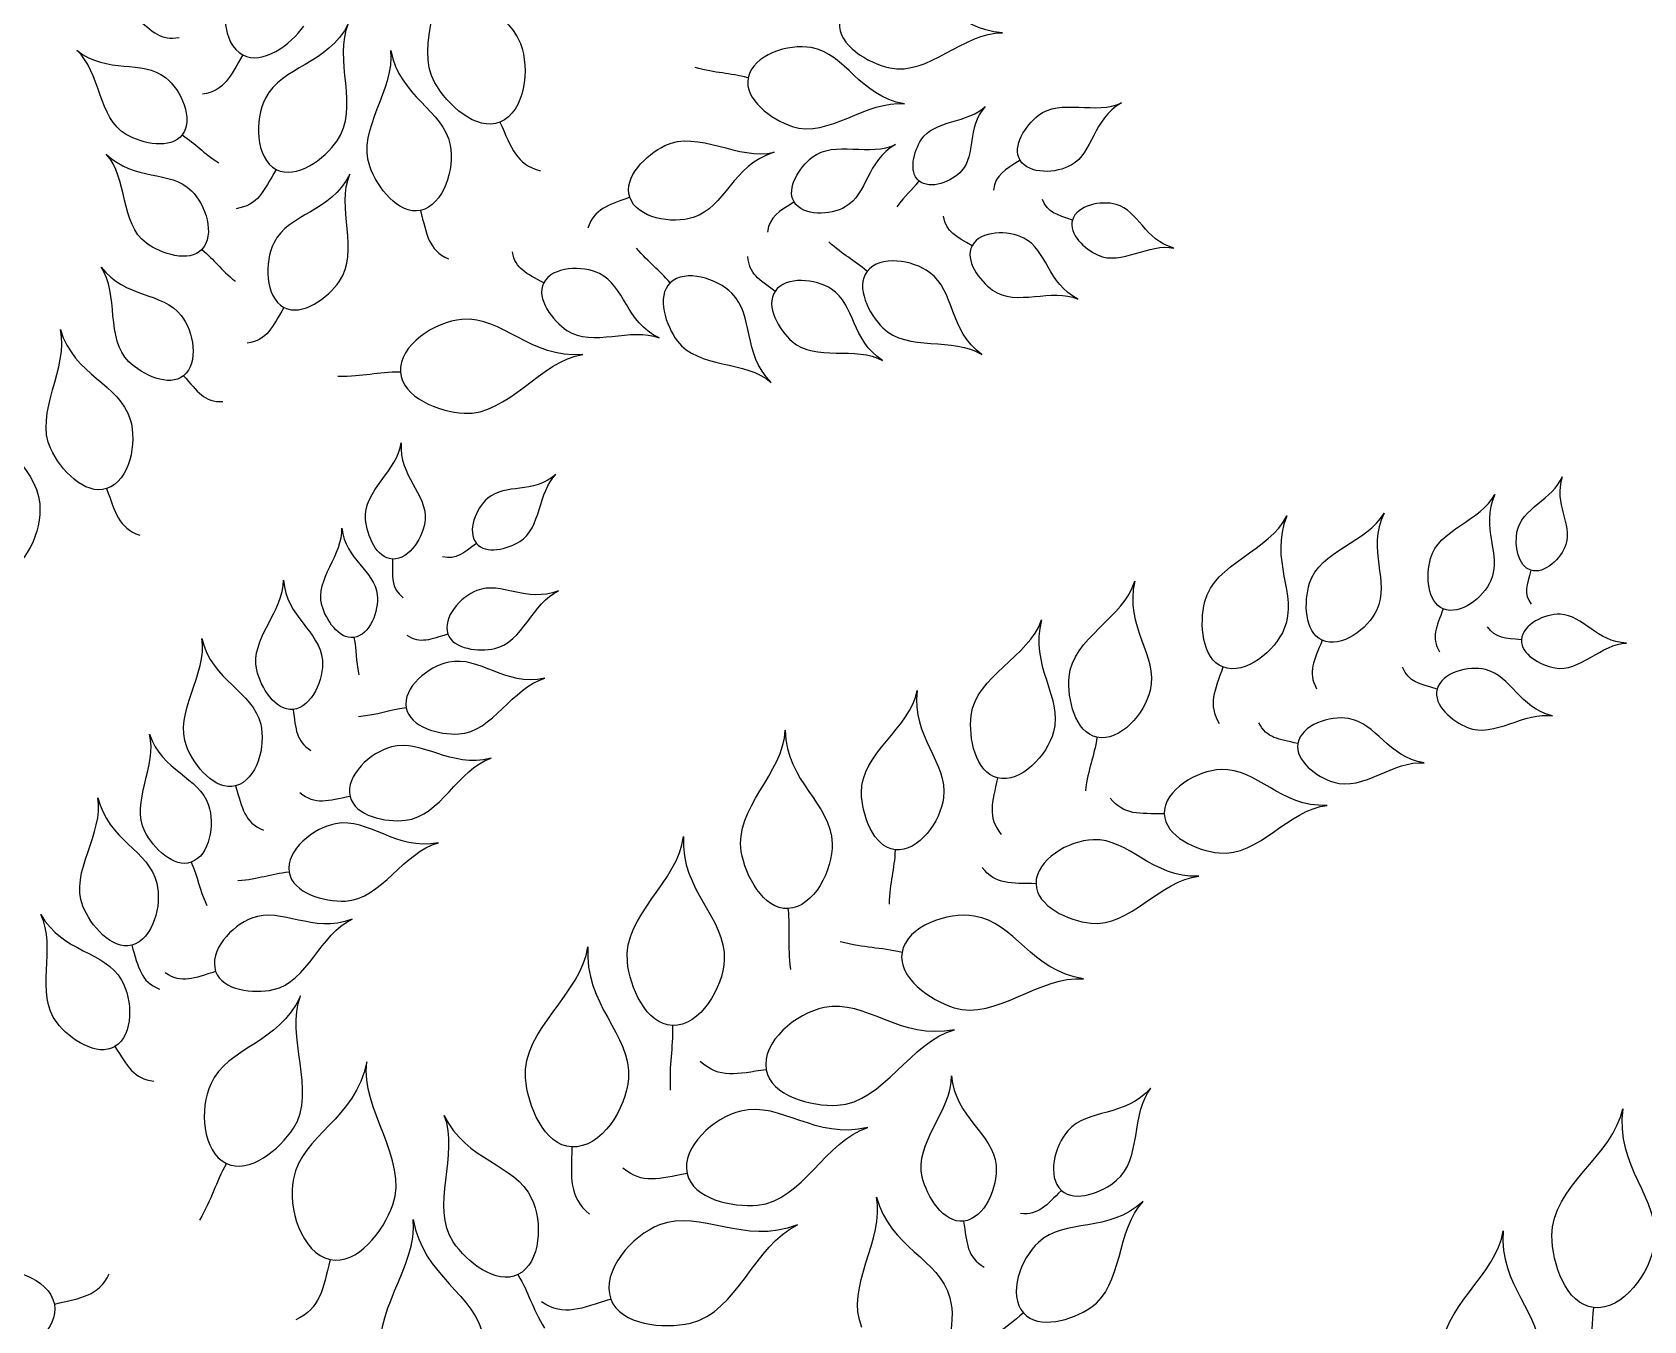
# Model space of a CAD drawing. Extents: x 5.1 to 68.9, y 5.1 to 68.9.
# Drawn here: x 36.78 to 45.91, y 52.16 to 59.46 of the extents above; entities that cross this region are included whole.
import ezdxf

# ---------------------------------------------------------------- set-up
doc = ezdxf.new("R2010")
doc.units = 0
doc.layers.add('View004', color=7, linetype='CONTINUOUS')

msp = doc.modelspace()

# ---------------------------------------------------------------- linework, layer by layer
at = {"layer": 'View004', "color": 1}
for p, q in [((37.974771, 59.327873), (37.974771, 59.327873)), ((40.836031, 59.198441), (40.836031, 59.198441)), ((39.430619, 58.947458), (39.430612, 58.947458)), ((37.631182, 58.87487), (37.631182, 58.874866)), ((38.164204, 58.679482), (38.164204, 58.679482)), ((42.375741, 58.732348), (42.375741, 58.732345)), ((41.802642, 58.615101), (41.80264, 58.615101)), ((40.165448, 58.522418), (40.165448, 58.522416)), ((41.096337, 58.495988), (41.096337, 58.495991)), ((38.98071, 58.447893), (38.98071, 58.447893)), ((42.671729, 58.392999), (42.671729, 58.392997)), ((37.743071, 58.226338), (37.743073, 58.226339)), ((42.103823, 58.247636), (42.103823, 58.247637)), ((39.678514, 58.036655), (39.678514, 58.036655)), ((40.394864, 58.03702), (40.394863, 58.037022)), ((41.50943, 58.10235), (41.50943, 58.102346)), ((40.988384, 57.989391), (40.988384, 57.989391)), ((38.207794, 57.898535), (38.207793, 57.898535)), ((37.639584, 57.511619), (37.639583, 57.511619)), ((38.86733, 57.532627), (38.86733, 57.532627)), ((37.203566, 56.872507), (37.203567, 56.872507)), ((39.297337, 56.562675), (39.297337, 56.562677)), ((38.822833, 56.473891), (38.822833, 56.473891)), ((45.267143, 56.409933), (45.267142, 56.409933)), ((44.771342, 56.191712), (44.771342, 56.191712)), ((38.603641, 56.029932), (38.603641, 56.029932)), ((39.136276, 56.049366), (39.136276, 56.049392)), ((44.086223, 56.013704), (44.086222, 56.013704)), ((45.214351, 56.016857), (45.214351, 56.016857)), ((43.524097, 55.862937), (43.524097, 55.862937)), ((44.736763, 55.736902), (44.736763, 55.736902)), ((38.259488, 55.622891), (38.259488, 55.622891)), ((38.900072, 55.630808), (38.900072, 55.630808)), ((42.810778, 55.464827), (42.810778, 55.464827)), ((43.948126, 55.429434), (43.948126, 55.429434)), ((42.247713, 55.234594), (42.247713, 55.234594)), ((37.933803, 55.189341), (37.933803, 55.189341)), ((38.582559, 55.129602), (38.582559, 55.129602)), ((43.192393, 55.031194), (43.192393, 55.031194)), ((37.683203, 54.757576), (37.683202, 54.757576)), ((41.668607, 54.8279), (41.668607, 54.8279)), ((38.236979, 54.700607), (38.236979, 54.700607)), ((42.465934, 54.635741), (42.465934, 54.635741)), ((41.061321, 54.494911), (41.061321, 54.494911)), ((37.345901, 54.288346), (37.345901, 54.288346)), ((41.707277, 54.246338), (41.707277, 54.246338)), ((37.821155, 54.138608), (37.821155, 54.138608)), ((40.406984, 53.833103), (40.406984, 53.833103)), ((37.250632, 53.713728), (37.250633, 53.713728)), ((40.938283, 53.582356), (40.938283, 53.582356)), ((39.83745, 53.14533), (39.83745, 53.14533)), ((37.881868, 53.051648), (37.881869, 53.051648)), ((40.490494, 52.994449), (40.490494, 52.994449)), ((42.609517, 52.899368), (42.609519, 52.899367)), ((42.055422, 52.725298), (42.055422, 52.725298)), ((38.46991, 52.508081), (38.46991, 52.508081)), ((39.532914, 52.423208), (39.532916, 52.423208)), ((40.058479, 52.284267), (40.058479, 52.284267)), ((36.908032, 52.255332), (36.908032, 52.255332)), ((42.394532, 52.205354), (42.394532, 52.205356)), ((45.622019, 52.236234), (45.622019, 52.236234))]:
    msp.add_line(p, q, dxfattribs=at)
for points in [[(39.062674, 59.170138), (38.940383, 59.389023), (39.142112, 59.687565), (39.068374, 59.922307)], [(39.068374, 59.922307), (39.17592, 59.639712), (39.463058, 59.609192), (39.54671, 59.391696)], [(37.913303, 59.730849), (37.851592, 59.609792), (37.854863, 59.391787), (37.974771, 59.327873)], [(42.275479, 59.452911), (42.007701, 59.471751), (41.908036, 59.707938), (41.701718, 59.723185)], [(37.372174, 59.536542), (37.465027, 59.460121), (37.511543, 59.406969), (37.614958, 59.427304)], [(37.974771, 59.327873), (38.087085, 59.268005), (38.246923, 59.386457), (38.320222, 59.490505)], [(38.574112, 59.506786), (38.453045, 59.267196), (38.19669, 59.266773), (38.102736, 59.082457)], [(38.509654, 58.842113), (38.637854, 59.024087), (38.48731, 59.306327), (38.574112, 59.506786)], [(41.353989, 59.51046), (41.342289, 59.383727), (41.513394, 59.282231), (41.637707, 59.254943)], [(41.637707, 59.254943), (41.855128, 59.207219), (42.057047, 59.455311), (42.275479, 59.452911)], [(37.314934, 58.876906), (37.155253, 58.969076), (37.170197, 59.233605), (37.0352, 59.354076)], [(37.0352, 59.354076), (37.209569, 59.216117), (37.402405, 59.305002), (37.537162, 59.199155)], [(37.974771, 59.327873), (37.901938, 59.203798), (37.871573, 59.124939), (37.747036, 59.105199)], [(38.693708, 58.697413), (38.620169, 58.906575), (38.840966, 59.136271), (38.812117, 59.351927)], [(38.812117, 59.351927), (38.863201, 59.089478), (39.108784, 59.019576), (39.148865, 58.817453)], [(39.54671, 59.391696), (39.601652, 59.248847), (39.572438, 59.005005), (39.430619, 58.947458)], [(41.193438, 59.369184), (41.063471, 59.392446), (40.861668, 59.327958), (40.836031, 59.198441)], [(41.72089, 59.050448), (41.463968, 59.095496), (41.391318, 59.333766), (41.193438, 59.369184)], [(40.836031, 59.198441), (40.726567, 59.227703), (40.656993, 59.221901), (40.535236, 59.257001)], [(37.537162, 59.199155), (37.625671, 59.129636), (37.699071, 58.964636), (37.631182, 58.87487)], [(39.430612, 58.947458), (39.297773, 58.893554), (39.132594, 59.044986), (39.062674, 59.170138)], [(40.836031, 59.198441), (40.812019, 59.077125), (40.967219, 58.961876), (41.084634, 58.923041)], [(38.102736, 59.082457), (38.041025, 58.9614), (38.044296, 58.743396), (38.164204, 58.679482)], [(41.084634, 58.923041), (41.289988, 58.855118), (41.510015, 59.074662), (41.72089, 59.050448)], [(41.816158, 58.847675), (41.890031, 58.961644), (42.084067, 58.940597), (42.177823, 59.035331)], [(42.177823, 59.035331), (42.069705, 58.912298), (42.127765, 58.767058), (42.044778, 58.671945)], [(42.478283, 58.984907), (42.603035, 59.08335), (42.810069, 58.986947), (42.949604, 59.056622)], [(42.949604, 59.056622), (42.783503, 58.961031), (42.793138, 58.778269), (42.665389, 58.704148)], [(39.430612, 58.947458), (39.497662, 58.799924), (39.522437, 58.708022), (39.659639, 58.671311)], [(42.375741, 58.732345), (42.328713, 58.810089), (42.406953, 58.928622), (42.478283, 58.984907)], [(37.631182, 58.874866), (37.567593, 58.790786), (37.406234, 58.824202), (37.314934, 58.876906)], [(37.631182, 58.874866), (37.71188, 58.821796), (37.747644, 58.774229), (37.83903, 58.716647)], [(40.364754, 58.814988), (40.550074, 58.905821), (40.786534, 58.726806), (40.98274, 58.777038)], [(37.428878, 58.262375), (37.280036, 58.371184), (37.323344, 58.632572), (37.202087, 58.766862)], [(37.202087, 58.766862), (37.360607, 58.61095), (37.561884, 58.67858), (37.684475, 58.558853)], [(38.164204, 58.679482), (38.276518, 58.619614), (38.436355, 58.738066), (38.509654, 58.842113)], [(39.148865, 58.817453), (39.175193, 58.684699), (39.112961, 58.476644), (38.98071, 58.447893)], [(40.165448, 58.522416), (40.127018, 58.633986), (40.258794, 58.763054), (40.364754, 58.814988)], [(40.98274, 58.777038), (40.745707, 58.701143), (40.707919, 58.466482), (40.52545, 58.407347)], [(41.198879, 58.748553), (41.323631, 58.846996), (41.530665, 58.750593), (41.6702, 58.820268)], [(41.6702, 58.820268), (41.504099, 58.724677), (41.513734, 58.541915), (41.385985, 58.467794)], [(41.80264, 58.615101), (41.743204, 58.665075), (41.773918, 58.782512), (41.816158, 58.847675)], [(38.164204, 58.679482), (38.091371, 58.555406), (38.061006, 58.476548), (37.936468, 58.456807)], [(38.98071, 58.447893), (38.856836, 58.420965), (38.735754, 58.577821), (38.693708, 58.697413)], [(41.096337, 58.495991), (41.049309, 58.573735), (41.127549, 58.692269), (41.198879, 58.748553)], [(42.044778, 58.671945), (41.990274, 58.609475), (41.866099, 58.561748), (41.802642, 58.615101)], [(42.375741, 58.732345), (42.290116, 58.675615), (42.235077, 58.650912), (42.225833, 58.56137)], [(42.665389, 58.704148), (42.581484, 58.655464), (42.425951, 58.649344), (42.375741, 58.732348)], [(38.581149, 58.652066), (38.470879, 58.433841), (38.237383, 58.433456), (38.151808, 58.265576)], [(38.522439, 58.046664), (38.639207, 58.212411), (38.502087, 58.469483), (38.581149, 58.652066)], [(41.80264, 58.615101), (41.760532, 58.557753), (41.724179, 58.533249), (41.678346, 58.468209)], [(37.684475, 58.558853), (37.764994, 58.480218), (37.820222, 58.308281), (37.743071, 58.226338)], [(40.165448, 58.522416), (40.041218, 58.473834), (39.964584, 58.457533), (39.92834, 58.346385)], [(40.52545, 58.407347), (40.405606, 58.368503), (40.206475, 58.403327), (40.165448, 58.522418)], [(41.096337, 58.495991), (41.010712, 58.439261), (40.955673, 58.414559), (40.946429, 58.325016)], [(41.385985, 58.467794), (41.30208, 58.41911), (41.146547, 58.41299), (41.096337, 58.495988)], [(42.671729, 58.392997), (42.58423, 58.424035), (42.530557, 58.433665), (42.502873, 58.510178)], [(42.919602, 58.481053), (42.83537, 58.505407), (42.697621, 58.476793), (42.671729, 58.392999)], [(38.98071, 58.447893), (39.016878, 58.309232), (39.024606, 58.225419), (39.138613, 58.172738)], [(42.103823, 58.247637), (42.01398, 58.301157), (41.956804, 58.323596), (41.943039, 58.414208)], [(43.245932, 58.23405), (43.079354, 58.281576), (43.04785, 58.443974), (42.919602, 58.481053)], [(42.397012, 58.290428), (42.309311, 58.335848), (42.15084, 58.334492), (42.103823, 58.247636)], [(42.671729, 58.392997), (42.647477, 58.31453), (42.742016, 58.227675), (42.816881, 58.193904)], [(37.743073, 58.226339), (37.67081, 58.149585), (37.513981, 58.200161), (37.428878, 58.262375)], [(37.743073, 58.226339), (37.817595, 58.164896), (37.848036, 58.113759), (37.932699, 58.046683)], [(38.151808, 58.265576), (38.0956, 58.155314), (38.098576, 57.95675), (38.207794, 57.898535)], [(40.394863, 58.037022), (40.329781, 58.114696), (40.275878, 58.146208), (40.2048, 58.234473)], [(41.50943, 58.102346), (41.433454, 58.169402), (41.375441, 58.19249), (41.291951, 58.269121)], [(42.103823, 58.247637), (42.059783, 58.166282), (42.145133, 58.04955), (42.220414, 57.995786)], [(42.703226, 57.945824), (42.529649, 58.034942), (42.530541, 58.221275), (42.397012, 58.290428)], [(42.816881, 58.193904), (42.947817, 58.13484), (43.108327, 58.264628), (43.245932, 58.23405)], [(37.330364, 57.590602), (37.196419, 57.719742), (37.275452, 57.975168), (37.172573, 58.126014)], [(37.172573, 58.126014), (37.309754, 57.948455), (37.520245, 57.988559), (37.62645, 57.852093)], [(39.678514, 58.036655), (39.580368, 58.092233), (39.518183, 58.115072), (39.50119, 58.212451)], [(39.99364, 58.089755), (39.897995, 58.136651), (39.727151, 58.131425), (39.678514, 58.036655)], [(40.988384, 57.989391), (40.898143, 58.057051), (40.839386, 58.087649), (40.834973, 58.1864)], [(41.863628, 58.09659), (41.768848, 58.167018), (41.581578, 58.195823), (41.50943, 58.10235)], [(38.207793, 57.898535), (38.310092, 57.844007), (38.455676, 57.951893), (38.522439, 58.046664)], [(39.678514, 58.036655), (39.632956, 57.947886), (39.727756, 57.824042), (39.810209, 57.767855)], [(40.332005, 57.725441), (40.142723, 57.817416), (40.139264, 58.018358), (39.99364, 58.089755)], [(40.394863, 58.037022), (40.314938, 57.96057), (40.369303, 57.796453), (40.435285, 57.707685)], [(40.744209, 57.97831), (40.66104, 58.062132), (40.480192, 58.118645), (40.394864, 58.03702)], [(41.307712, 58.001793), (41.218842, 58.060527), (41.04873, 58.077171), (40.988384, 57.989391)], [(41.50943, 58.102346), (41.441851, 58.014791), (41.52017, 57.860661), (41.598695, 57.782771)], [(42.15887, 57.631176), (41.971132, 57.769647), (42.007935, 57.989364), (41.863628, 58.09659)], [(40.966454, 57.473943), (40.801559, 57.638958), (40.87084, 57.850689), (40.744209, 57.97831)], [(40.988384, 57.989391), (40.931858, 57.907169), (41.010062, 57.772228), (41.084658, 57.705968)], [(41.596759, 57.597235), (41.420779, 57.71264), (41.44302, 57.912376), (41.307712, 58.001793)], [(42.220414, 57.995786), (42.35208, 57.901752), (42.55793, 58.00985), (42.703226, 57.945824)], [(37.62645, 57.852093), (37.696207, 57.762464), (37.727922, 57.583003), (37.639584, 57.511619)], [(38.207793, 57.898535), (38.141455, 57.785524), (38.113798, 57.713697), (38.000366, 57.695717)], [(39.900961, 57.632562), (39.600219, 57.605868), (39.447536, 57.850458), (39.21569, 57.830706)], [(36.887329, 57.097028), (36.79177, 57.301946), (36.992874, 57.557152), (36.942019, 57.773133)], [(36.942019, 57.773133), (37.020119, 57.511887), (37.276352, 57.465514), (37.337252, 57.264392)], [(39.21569, 57.830706), (39.063414, 57.817734), (38.857145, 57.685115), (38.86733, 57.532627)], [(39.810209, 57.767855), (39.954415, 57.669584), (40.173814, 57.791033), (40.332005, 57.725441)], [(41.598695, 57.782771), (41.736031, 57.646542), (41.999692, 57.734615), (42.15887, 57.631176)], [(40.435285, 57.707685), (40.55068, 57.552432), (40.824554, 57.600043), (40.966454, 57.473943)], [(41.084658, 57.705968), (41.215127, 57.590079), (41.448245, 57.682502), (41.596759, 57.597235)], [(37.639583, 57.511619), (37.556839, 57.444757), (37.406948, 57.516779), (37.330364, 57.590602)], [(39.227858, 57.2993), (39.477809, 57.284954), (39.657946, 57.596388), (39.900961, 57.632562)], [(37.639583, 57.511619), (37.718945, 57.421267), (37.756313, 57.361329), (37.861652, 57.364777)], [(38.86733, 57.532627), (38.736176, 57.532508), (38.660134, 57.505159), (38.513486, 57.507883)], [(38.86733, 57.532627), (38.87687, 57.389797), (39.084944, 57.307501), (39.227858, 57.2993)], [(36.511803, 57.422904), (36.537879, 57.123534), (36.8041, 57.016383), (36.82501, 56.785738)], [(37.337252, 57.264392), (37.377254, 57.132295), (37.334912, 56.914917), (37.203566, 56.872507)], [(38.669483, 56.69925), (38.656715, 56.857652), (38.8517, 56.976528), (38.871091, 57.131269)], [(38.871091, 57.131269), (38.858563, 56.940035), (39.016011, 56.846734), (39.006877, 56.699322)], [(37.203567, 56.872507), (37.080543, 56.832781), (36.941965, 56.979862), (36.887329, 57.097028)], [(39.747953, 56.952443), (39.616052, 56.840154), (39.463428, 56.903963), (39.36147, 56.817785)], [(39.543503, 56.573105), (39.665251, 56.649333), (39.646217, 56.854871), (39.747953, 56.952443)], [(45.188861, 56.626845), (45.211703, 56.759331), (45.396476, 56.815749), (45.4449, 56.938474)], [(45.4449, 56.938474), (45.394428, 56.784402), (45.503832, 56.674843), (45.465354, 56.555967)], [(37.203567, 56.872507), (37.254147, 56.735399), (37.270372, 56.651112), (37.391348, 56.609053)], [(36.82501, 56.785738), (36.838744, 56.634251), (36.744601, 56.409068), (36.593391, 56.392565)], [(39.36147, 56.817785), (39.294503, 56.761181), (39.24197, 56.630666), (39.297337, 56.562675)], [(44.699275, 56.476562), (44.744845, 56.641687), (44.986204, 56.690061), (45.062987, 56.839603)], [(45.062987, 56.839603), (44.979677, 56.650571), (45.104663, 56.49794), (45.040973, 56.352032)], [(38.822833, 56.473891), (38.732057, 56.477851), (38.676783, 56.608682), (38.669483, 56.69925)], [(39.006877, 56.699322), (39.000877, 56.602502), (38.919746, 56.469665), (38.822833, 56.473891)], [(43.421642, 56.23294), (43.47635, 56.449977), (43.790234, 56.520211), (43.886176, 56.717801)], [(43.886176, 56.717801), (43.782861, 56.468433), (43.950587, 56.272695), (43.871644, 56.080233)], [(44.014475, 56.336937), (44.071265, 56.521422), (44.344729, 56.567922), (44.436166, 56.73382)], [(44.436166, 56.73382), (44.336071, 56.523657), (44.4718, 56.347601), (44.395234, 56.185362)], [(38.422451, 56.213006), (38.383385, 56.358002), (38.544158, 56.501944), (38.535606, 56.64906)], [(38.535606, 56.64906), (38.556804, 56.469213), (38.719124, 56.409552), (38.735948, 56.271006)], [(39.297337, 56.562677), (39.349201, 56.498993), (39.473893, 56.529521), (39.543503, 56.573105)], [(45.267142, 56.409933), (45.193588, 56.432265), (45.175801, 56.551094), (45.188861, 56.626845)], [(39.297337, 56.562677), (39.222999, 56.507057), (39.185227, 56.467731), (39.1062, 56.487108)], [(45.465354, 56.555967), (45.440082, 56.477889), (45.34567, 56.386094), (45.267143, 56.409933)], [(38.822833, 56.473891), (38.822577, 56.371179), (38.812621, 56.311677), (38.882023, 56.254342)], [(44.771342, 56.191712), (44.680878, 56.229248), (44.67322, 56.382149), (44.699275, 56.476562)], [(45.267142, 56.409933), (45.245338, 56.32582), (45.224668, 56.279154), (45.269482, 56.217581)], [(38.053621, 55.845956), (38.013577, 56.018329), (38.208841, 56.181245), (38.204818, 56.354862)], [(38.204818, 56.354862), (38.222386, 56.142177), (38.411107, 56.065236), (38.425225, 55.901374)], [(39.761521, 56.293205), (39.579182, 56.223749), (39.441243, 56.349023), (39.300531, 56.295965)], [(42.653102, 55.806285), (42.6716, 56.024771), (42.96391, 56.142406), (43.02535, 56.348624)], [(43.02535, 56.348624), (42.964987, 56.091182), (43.158149, 55.928534), (43.11233, 55.729967)], [(44.086222, 56.013704), (43.985567, 56.058974), (43.982002, 56.231455), (44.014475, 56.336937)], [(45.040973, 56.352032), (44.999141, 56.256199), (44.867924, 56.151641), (44.771342, 56.191712)], [(38.603641, 56.029932), (38.518612, 56.018022), (38.444786, 56.130103), (38.422451, 56.213006)], [(38.735948, 56.271006), (38.747, 56.18001), (38.694422, 56.042646), (38.603641, 56.029932)], [(39.300531, 56.295965), (39.208111, 56.261135), (39.103142, 56.142407), (39.136276, 56.049366)], [(39.401494, 55.967651), (39.559459, 56.002661), (39.616749, 56.227998), (39.761521, 56.293205)], [(43.524097, 55.862937), (43.404826, 55.909329), (43.390361, 56.108846), (43.421642, 56.23294)], [(42.098655, 55.588403), (42.125079, 55.810664), (42.427363, 55.920571), (42.497173, 56.128833)], [(42.497173, 56.128833), (42.426691, 55.868276), (42.618134, 55.695663), (42.564524, 55.494667)], [(44.395234, 56.185362), (44.344948, 56.078802), (44.193683, 55.965373), (44.086223, 56.013704)], [(44.771342, 56.191712), (44.733152, 56.087792), (44.701097, 56.031212), (44.750198, 55.94752)], [(45.434377, 56.161019), (45.346775, 56.164739), (45.219701, 56.104373), (45.214351, 56.016857)], [(45.809854, 55.998173), (45.636763, 56.004965), (45.567755, 56.155312), (45.434377, 56.161019)], [(37.657354, 55.41047), (37.580982, 55.602202), (37.777582, 55.824257), (37.742526, 56.023734)], [(37.742526, 56.023734), (37.800048, 55.781583), (38.031121, 55.725934), (38.076108, 55.539473)], [(38.603641, 56.029932), (38.619649, 55.952913), (38.612911, 55.904914), (38.632489, 55.819146)], [(39.136276, 56.049392), (39.036403, 56.018384), (38.981482, 55.99088), (38.904908, 56.041244)], [(39.136276, 56.049392), (39.167314, 55.962244), (39.311176, 55.947634), (39.401494, 55.967651)], [(43.871644, 56.080233), (43.819798, 55.953824), (43.651432, 55.813409), (43.524097, 55.862937)], [(45.214351, 56.016857), (45.121993, 56.026325), (45.067565, 56.022996), (45.022576, 56.090794)], [(44.086222, 56.013704), (44.039764, 55.897916), (44.001788, 55.835246), (44.054326, 55.739353)], [(45.214351, 56.016857), (45.209311, 55.934882), (45.321731, 55.87284), (45.402458, 55.857727)], [(45.402458, 55.857727), (45.543646, 55.831291), (45.66892, 55.995351), (45.809854, 55.998173)], [(38.259488, 55.622891), (38.158856, 55.612361), (38.076516, 55.747398), (38.053621, 55.845956)], [(38.425225, 55.901374), (38.434501, 55.793749), (38.366923, 55.634131), (38.259488, 55.622891)], [(39.141221, 55.890301), (39.025475, 55.866931), (38.878823, 55.746961), (38.900072, 55.630808)], [(39.684694, 55.798565), (39.456193, 55.751585), (39.317448, 55.925885), (39.141221, 55.890301)], [(43.524097, 55.862937), (43.477237, 55.726069), (43.437017, 55.651222), (43.503601, 55.543326)], [(44.736763, 55.736902), (44.636815, 55.767664), (44.575954, 55.77595), (44.541156, 55.860737)], [(45.011524, 55.847798), (44.91557, 55.871198), (44.761912, 55.832414), (44.736763, 55.736902)], [(45.39053, 55.585361), (45.200803, 55.630913), (45.157616, 55.812175), (45.011524, 55.847798)], [(39.197369, 55.48346), (39.390498, 55.494464), (39.50134, 55.749392), (39.684694, 55.798565)], [(42.810778, 55.464827), (42.688124, 55.490777), (42.642526, 55.681364), (42.653102, 55.806285)], [(41.477609, 55.151898), (41.474189, 55.371137), (41.753284, 55.517386), (41.793815, 55.72871)], [(41.793815, 55.72871), (41.759471, 55.466526), (41.967917, 55.323989), (41.942163, 55.121837)], [(43.11233, 55.729967), (43.08224, 55.599548), (42.941726, 55.437125), (42.810778, 55.464827)], [(44.736763, 55.736902), (44.713207, 55.647442), (44.823733, 55.554198), (44.909593, 55.519757)], [(38.259488, 55.622891), (38.276054, 55.509718), (38.274848, 55.442549), (38.360692, 55.390781)], [(38.900072, 55.630808), (38.799409, 55.619162), (38.743447, 55.591472), (38.630639, 55.580642)], [(38.900072, 55.630808), (38.919974, 55.52201), (39.086946, 55.477167), (39.197369, 55.48346)], [(42.247713, 55.234594), (42.123478, 55.265308), (42.083546, 55.461323), (42.098655, 55.588403)], [(44.234576, 55.571105), (44.129473, 55.588445), (43.967384, 55.534199), (43.948126, 55.429434)], [(44.663585, 55.319774), (44.455826, 55.35329), (44.394598, 55.544709), (44.234576, 55.571105)], [(44.909593, 55.519757), (45.059759, 55.459518), (45.234215, 55.613222), (45.39053, 55.585361)], [(37.420216, 54.931407), (37.337035, 55.095291), (37.493495, 55.308062), (37.446334, 55.482143)], [(37.446334, 55.482143), (37.516857, 55.272027), (37.726271, 55.241295), (37.781193, 55.079556)], [(38.076108, 55.539473), (38.105658, 55.417005), (38.055708, 55.221125), (37.933803, 55.189341)], [(40.796991, 54.817908), (40.756119, 55.057773), (41.037446, 55.265423), (41.046118, 55.50405)], [(41.046118, 55.50405), (41.052844, 55.210692), (41.305585, 55.08966), (41.311567, 54.863596)], [(42.564524, 55.494667), (42.529316, 55.362653), (42.380349, 55.201805), (42.247713, 55.234594)], [(43.948126, 55.429434), (43.838126, 55.454364), (43.771998, 55.458312), (43.727659, 55.546661)], [(37.933803, 55.189341), (37.819617, 55.159569), (37.70102, 55.300843), (37.657354, 55.41047)], [(38.815934, 55.410242), (38.69818, 55.379636), (38.55411, 55.247894), (38.582559, 55.129602)], [(39.380257, 55.346688), (39.147841, 55.285397), (38.995216, 55.456845), (38.815934, 55.410242)], [(42.810778, 55.464827), (42.79444, 55.351131), (42.76132, 55.288587), (42.745531, 55.161105)], [(43.948126, 55.429434), (43.93009, 55.331301), (44.056559, 55.240035), (44.151707, 55.209997)], [(38.896772, 54.994873), (39.094837, 55.017145), (39.194412, 55.2857), (39.380257, 55.346688)], [(44.151707, 55.209997), (44.318116, 55.157461), (44.493202, 55.33699), (44.663585, 55.319774)], [(42.247713, 55.234594), (42.218793, 55.092847), (42.188505, 55.01346), (42.268377, 54.914995)], [(43.513517, 55.282286), (43.377751, 55.276766), (43.189331, 55.167038), (43.192393, 55.031194)], [(44.11442, 55.079394), (43.846243, 55.06749), (43.720225, 55.290731), (43.513517, 55.282286)], [(37.069453, 54.509474), (36.99308, 54.701207), (37.18968, 54.923261), (37.154624, 55.122738)], [(37.154624, 55.122738), (37.212146, 54.880588), (37.44322, 54.824939), (37.488207, 54.638477)], [(37.933803, 55.189341), (37.972731, 55.061754), (37.983111, 54.984098), (38.091157, 54.939447)], [(38.582559, 55.129602), (38.456175, 55.104648), (38.385313, 55.078128), (38.298083, 55.14981)], [(38.582559, 55.129602), (38.609205, 55.018801), (38.783526, 54.982136), (38.896772, 54.994873)], [(41.668607, 54.8279), (41.543975, 54.841466), (41.479565, 55.026544), (41.477609, 55.151898)], [(41.942163, 55.121837), (41.925249, 54.989064), (41.801667, 54.813417), (41.668607, 54.8279)], [(43.192393, 55.031194), (43.048545, 55.033834), (42.964925, 55.021678), (42.886678, 55.120557)], [(37.781193, 55.079556), (37.817265, 54.973328), (37.788753, 54.795586), (37.683203, 54.757576)], [(43.192393, 55.031194), (43.195273, 54.903953), (43.376851, 54.822689), (43.503469, 54.809796)], [(43.503469, 54.809796), (43.72492, 54.787242), (43.897147, 55.0568), (44.11442, 55.079394)], [(37.683202, 54.757576), (37.584336, 54.721972), (37.467775, 54.837704), (37.420216, 54.931407)], [(38.500482, 54.975445), (38.3757, 54.952267), (38.216087, 54.825792), (38.236979, 54.700607)], [(39.083009, 54.867762), (38.836656, 54.8211), (38.690466, 55.010737), (38.500482, 54.975445)], [(38.554015, 54.537279), (38.761751, 54.545871), (38.885138, 54.817985), (39.083009, 54.867762)], [(40.152197, 54.195735), (40.127585, 54.452936), (40.441675, 54.650941), (40.469432, 54.902974)], [(40.469432, 54.902974), (40.453724, 54.591782), (40.711955, 54.443935), (40.700695, 54.204065)], [(41.311567, 54.863596), (41.315527, 54.715118), (41.209702, 54.501557), (41.061321, 54.494911)], [(42.788609, 54.884837), (42.652811, 54.880157), (42.463715, 54.771602), (42.465934, 54.635741)], [(43.388242, 54.67822), (43.119997, 54.667978), (42.995365, 54.891999), (42.788609, 54.884837)], [(37.683202, 54.757576), (37.721704, 54.669333), (37.725682, 54.610146), (37.770656, 54.512319)], [(41.061321, 54.494911), (40.922337, 54.488689), (40.82036, 54.680761), (40.796991, 54.817908)], [(41.668607, 54.8279), (41.663687, 54.71314), (41.636999, 54.6476), (41.634029, 54.519179)], [(38.236979, 54.700607), (38.128603, 54.689777), (38.067998, 54.660953), (37.946584, 54.651209)], [(38.236979, 54.700607), (38.256551, 54.583352), (38.435238, 54.532365), (38.554015, 54.537279)], [(42.465934, 54.635741), (42.322105, 54.639281), (42.238411, 54.627641), (42.160779, 54.726999)], [(42.77563, 54.412418), (42.996937, 54.38849), (43.170832, 54.656975), (43.388242, 54.67822)], [(37.488207, 54.638477), (37.517757, 54.516009), (37.467807, 54.320129), (37.345901, 54.288346)], [(42.465934, 54.635741), (42.468034, 54.508485), (42.649094, 54.426096), (42.77563, 54.412418)], [(37.345901, 54.288346), (37.231716, 54.258574), (37.113119, 54.399848), (37.069453, 54.509474)], [(38.593258, 54.434082), (38.368105, 54.349943), (38.19916, 54.505334), (38.025412, 54.441102)], [(41.061321, 54.494911), (41.075385, 54.368223), (41.057181, 54.291821), (41.075667, 54.150475)], [(42.11667, 54.452745), (41.965694, 54.476463), (41.73375, 54.396855), (41.707277, 54.246338)], [(36.923102, 53.848059), (36.795828, 54.010526), (36.921962, 54.278957), (36.83213, 54.46049)], [(36.83213, 54.46049), (36.955511, 54.244337), (37.192907, 54.256011), (37.288582, 54.089764)], [(38.025412, 54.441102), (37.911293, 54.398916), (37.781064, 54.253479), (37.821155, 54.138608)], [(38.147228, 54.035852), (38.342088, 54.07775), (38.414414, 54.354884), (38.593258, 54.434082)], [(42.734921, 54.096903), (42.43649, 54.142701), (42.346538, 54.41664), (42.11667, 54.452745)], [(41.707277, 54.246338), (41.579879, 54.277496), (41.499509, 54.269072), (41.357741, 54.306686)], [(37.345901, 54.288346), (37.384829, 54.160759), (37.395209, 54.083102), (37.503256, 54.038452)], [(39.575598, 53.536166), (39.555528, 53.809697), (39.893519, 54.012432), (39.928909, 54.279245)], [(39.928909, 54.279245), (39.904909, 53.949366), (40.175477, 53.786387), (40.157879, 53.532094)], [(40.700695, 54.204065), (40.693303, 54.046519), (40.564638, 53.828591), (40.406984, 53.833103)], [(41.707277, 54.246338), (41.682479, 54.105353), (41.86493, 53.975812), (42.001764, 53.933768)], [(37.821155, 54.138608), (37.697886, 54.101192), (37.630019, 54.067739), (37.536083, 54.13037)], [(37.821155, 54.138608), (37.858709, 54.031013), (38.035814, 54.011897), (38.147228, 54.035852)], [(40.406984, 53.833103), (40.259314, 53.837303), (40.16627, 54.048676), (40.152197, 54.195735)], [(42.001764, 53.933768), (42.241083, 53.86023), (42.49029, 54.119723), (42.734921, 54.096903)], [(37.288582, 54.089764), (37.351422, 53.980574), (37.358656, 53.778555), (37.250632, 53.713728)], [(38.301929, 54.001347), (38.177631, 53.726196), (37.889594, 53.713158), (37.793053, 53.501445)], [(38.262071, 53.251319), (38.397208, 53.462078), (38.214221, 53.771844), (38.301929, 54.001347)], [(41.266405, 53.934641), (41.109068, 53.903057), (40.909583, 53.740243), (40.938283, 53.582356)], [(42.00485, 53.809137), (41.694242, 53.745642), (41.505954, 53.982729), (41.266405, 53.934641)], [(37.250633, 53.713728), (37.149452, 53.653008), (36.995872, 53.755164), (36.923102, 53.848059)], [(40.406984, 53.833103), (40.412024, 53.697845), (40.386794, 53.618351), (40.395368, 53.467226)], [(41.342087, 53.381654), (41.604568, 53.396312), (41.755595, 53.742591), (42.00485, 53.809137)], [(37.250633, 53.713728), (37.323914, 53.602267), (37.355743, 53.530676), (37.47199, 53.518259)], [(38.676296, 53.626802), (38.613734, 53.302022), (38.310109, 53.214962), (38.261011, 52.964834)], [(38.824341, 52.817432), (38.914809, 53.076348), (38.641126, 53.359959), (38.676296, 53.626802)], [(40.938283, 53.582356), (40.77, 53.55886), (40.674716, 53.529178), (40.565156, 53.630038)], [(40.938283, 53.582356), (40.965163, 53.434469), (41.19201, 53.37327), (41.342087, 53.381654)], [(37.793053, 53.501445), (37.729642, 53.362394), (37.743997, 53.11759), (37.881868, 53.051648)], [(39.83745, 53.14533), (39.680837, 53.153292), (39.587071, 53.37977), (39.575598, 53.536166)], [(40.157879, 53.532094), (40.146323, 53.365074), (40.004653, 53.13683), (39.83745, 53.14533)], [(41.821479, 52.974484), (41.774733, 53.168186), (41.993031, 53.3535), (41.986834, 53.548948)], [(41.986834, 53.548948), (42.008656, 53.30964), (42.22189, 53.224821), (42.23936, 53.040453)], [(43.116106, 53.478435), (42.967499, 53.311238), (42.760895, 53.36555), (42.645913, 53.2371)], [(42.922478, 52.956733), (43.064548, 53.075995), (43.003445, 53.335455), (43.116106, 53.478435)], [(41.513914, 53.256009), (41.215771, 53.182304), (41.024173, 53.404363), (40.794203, 53.348372)], [(39.166578, 52.607404), (39.034008, 52.806325), (39.203466, 53.105139), (39.115854, 53.322755)], [(39.115854, 53.322755), (39.239165, 53.062178), (39.514363, 53.054598), (39.610105, 52.854114)], [(40.794203, 53.348372), (40.643158, 53.311598), (40.456489, 53.14614), (40.490494, 52.994449)], [(45.386446, 52.643451), (45.384406, 52.917709), (45.735011, 53.09777), (45.787877, 53.361677)], [(45.787877, 53.361677), (45.742229, 53.034092), (46.001487, 52.853666), (45.967199, 52.601081)], [(37.881869, 53.051648), (38.011006, 52.989882), (38.184806, 53.130813), (38.262071, 53.251319)], [(40.889261, 52.816104), (41.142745, 52.840644), (41.275276, 53.18177), (41.513914, 53.256009)], [(42.645913, 53.2371), (42.570392, 53.152735), (42.52655, 52.976419), (42.609517, 52.899368)], [(39.83745, 53.14533), (39.83571, 52.96807), (39.817812, 52.865505), (39.936871, 52.765692)], [(37.881869, 53.051648), (37.817623, 52.937307), (37.804146, 52.857627), (37.729822, 52.731181)], [(40.490494, 52.994449), (40.328534, 52.965073), (40.237477, 52.932587), (40.127453, 53.025895)], [(42.23936, 53.040453), (42.250838, 52.91936), (42.176284, 52.738986), (42.055422, 52.725298)], [(38.261011, 52.964834), (38.228761, 52.800551), (38.306245, 52.543329), (38.46991, 52.508081)], [(40.490494, 52.994449), (40.522348, 52.852365), (40.744327, 52.802073), (40.889261, 52.816104)], [(42.055422, 52.725298), (41.942215, 52.712476), (41.848205, 52.863732), (41.821479, 52.974484)], [(42.609519, 52.899367), (42.687234, 52.827196), (42.841248, 52.888543), (42.922478, 52.956733)], [(39.610105, 52.854114), (39.672989, 52.722437), (39.663421, 52.488489), (39.532914, 52.423208)], [(41.480486, 52.123907), (41.382872, 52.351171), (41.61132, 52.623472), (41.562958, 52.861334)], [(41.562958, 52.861334), (41.639593, 52.573065), (41.918206, 52.513769), (41.978051, 52.291817)], [(42.609519, 52.899367), (42.524395, 52.814942), (42.483122, 52.757889), (42.378589, 52.768536)], [(43.071912, 52.836463), (42.87353, 52.654526), (42.632866, 52.744858), (42.479484, 52.605183)], [(42.776197, 52.235674), (42.960878, 52.361031), (42.919528, 52.679111), (43.071912, 52.836463)], [(38.46991, 52.508081), (38.623211, 52.475063), (38.772616, 52.669393), (38.824341, 52.817432)], [(41.115775, 52.704093), (40.807421, 52.584452), (40.57229, 52.795359), (40.334326, 52.703994)], [(38.770678, 51.930149), (38.68713, 52.19138), (38.968261, 52.467609), (38.940203, 52.735293)], [(38.940203, 52.735293), (38.994101, 52.408964), (39.295304, 52.313858), (39.33773, 52.062512)], [(40.334326, 52.703994), (40.17803, 52.643988), (40.001341, 52.441634), (40.058479, 52.284267)], [(40.508903, 52.148484), (40.776301, 52.209477), (40.871056, 52.592047), (41.115775, 52.704093)], [(42.055422, 52.725298), (42.075162, 52.598028), (42.074448, 52.522387), (42.171603, 52.464922)], [(44.766913, 51.975439), (44.752351, 52.233405), (45.073927, 52.419007), (45.111494, 52.669766)], [(45.111494, 52.669766), (45.08366, 52.359423), (45.335927, 52.201616), (45.315318, 51.962369)], [(39.532916, 52.423208), (39.410678, 52.362061), (39.242377, 52.493667), (39.166578, 52.607404)], [(42.479484, 52.605183), (42.378742, 52.513447), (42.304654, 52.307756), (42.394532, 52.205354)], [(45.622019, 52.236234), (45.466269, 52.25448), (45.387605, 52.486639), (45.386446, 52.643451)], [(45.967199, 52.601081), (45.944681, 52.435183), (45.7883, 52.216754), (45.622019, 52.236234)], [(36.499055, 52.450017), (36.64764, 52.476825), (36.878511, 52.403403), (36.908032, 52.255332)], [(38.46991, 52.508081), (38.425498, 52.336466), (38.416144, 52.232769), (38.27524, 52.167329)], [(36.908032, 52.255332), (37.063396, 52.293006), (37.157031, 52.300008), (37.217989, 52.42616)], [(39.532916, 52.423208), (39.596181, 52.315136), (39.610393, 52.239297), (39.683484, 52.119839)], [(40.058479, 52.284267), (39.889509, 52.230663), (39.796702, 52.183469), (39.666374, 52.268037)], [(40.058479, 52.284267), (40.111999, 52.136868), (40.356014, 52.113608), (40.508903, 52.148484)], [(41.978051, 52.291817), (42.017357, 52.14604), (41.963771, 51.909776), (41.818736, 51.867809)], [(36.908032, 52.255332), (36.935686, 52.116641), (36.758388, 51.984605), (36.624182, 51.94001)], [(42.394532, 52.205356), (42.282287, 52.114724), (42.225889, 52.051485), (42.10206, 52.077041)], [(42.394532, 52.205356), (42.478719, 52.109439), (42.670603, 52.163998), (42.776197, 52.235674)], [(45.622019, 52.236234), (45.608645, 52.059472), (45.584015, 51.958308), (45.696248, 51.850878)]]:
    msp.add_open_spline(points, degree=3, dxfattribs=at)

doc.saveas('drawing.dxf')
